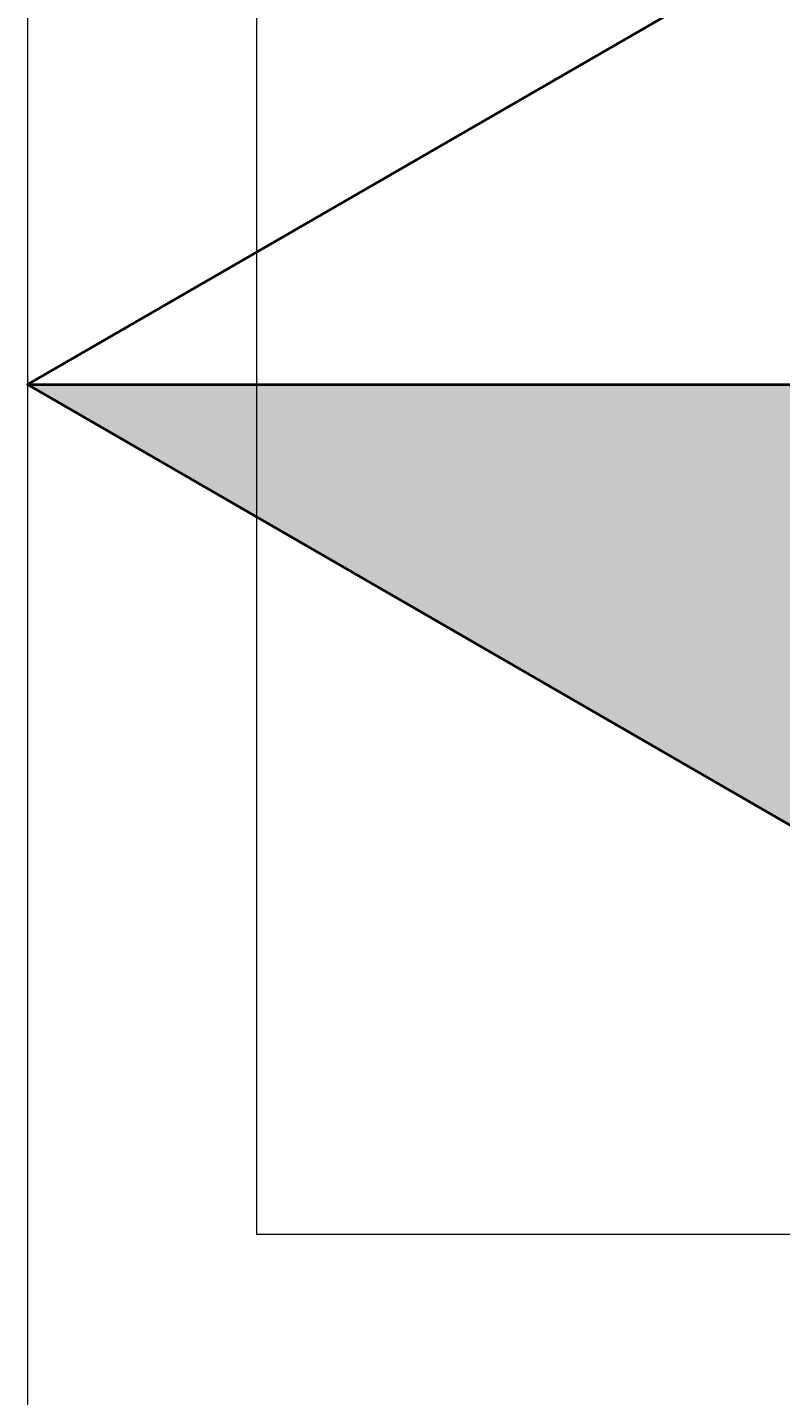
# Model space of a CAD drawing. Header units: inches. Extents: x -12418 to 57169, y -29325 to 19878.
# Drawn here: x 40997.1 to 41225.6, y -10290.7 to -9876 of the extents above; entities that cross this region are included whole.
import ezdxf

# ---------------------------------------------------------------- set-up
doc = ezdxf.new("R2010")
doc.units = ezdxf.units.IN
doc.header["$LTSCALE"] = 25
doc.header["$MEASUREMENT"] = 0
doc.linetypes.add('DASHDOT', pattern=[25.4, 12.7, -6.35, 0, -6.35])
doc.layers.get('0').update_dxf_attribs({"color": 8})
for name, color, linetype, lineweight in [('00-Ground Floor$0$LOADING', 253, 'Continuous', 5), ('00-Ground Floor$0$NEW Wall', 166, 'Continuous', 5), ('00-Ground Floor$0$Walls', 251, 'Continuous', 5), ('E-LITE-CLNG-CNDT', 6, 'DASHDOT', 35), ('T-DATA-DEVC-TYPE', 2, 'Continuous', 25), ('T-DATA-WALL @ 100', 33, 'Continuous', 35)]:
    doc.layers.add(name, color=color, linetype=linetype, lineweight=lineweight)
doc.styles.add('DC_Simplex', font='SIMPLEX.shx', dxfattribs={"width": 0.7})

# ---------------------------------------------------------------- blocks, each defined once
blk = doc.blocks.new('*X252')
at = {"color": 0}
for p, q in [((13, 1), (13, 1)), ((13, 1), (13, 1)), ((13, 1), (13, 1)), ((13, 1), (13, 1)), ((13, 1), (13, 1)), ((13, 1), (13, 1)), ((13, 1), (13, 1)), ((13, 1), (13, 1)), ((13, 1), (13, 1)), ((13, 1), (13, 1)), ((13, 1), (13, 1)), ((13, 1), (13, 1)), ((13, 1), (13, 1)), ((13, 1), (13, 1)), ((13, 1), (13, 1)), ((13, 1), (14, 1)), ((13, 1), (14, 1)), ((13, 1), (14, 1)), ((13, 1), (13, 1)), ((13, 1), (13, 1)), ((13, 1), (13, 1)), ((13, 1), (13, 1)), ((13, 1), (13, 1)), ((13, 1), (13, 1)), ((13, 1), (13, 1)), ((13, 1), (13, 1)), ((13, 1), (13, 1)), ((13, 1), (13, 1)), ((13, 1), (13, 1)), ((13, 1), (13, 1)), ((13, 1), (13, 1)), ((13, 1), (13, 1)), ((13, 1), (13, 1)), ((13, 1), (13, 1)), ((13, 1), (13, 1)), ((13, 1), (13, 1)), ((13, 1), (13, 1)), ((13, 1), (13, 1)), ((13, 1), (13, 1)), ((13, 1), (13, 1)), ((13, 1), (13, 1)), ((13, 1), (13, 1)), ((13, 1), (13, 1)), ((13, 1), (13, 1)), ((13, 1), (13, 1)), ((13, 1), (13, 1)), ((13, 1), (13, 1)), ((13, 1), (13, 1)), ((13, 1), (13, 1)), ((13, 1), (13, 1)), ((13, 1), (13, 1)), ((13, 1), (13, 1)), ((13, 1), (13, 1)), ((13, 1), (13, 1)), ((13, 1), (13, 1)), ((13, 1), (13, 1)), ((13, 1), (13, 1)), ((13, 1), (13, 1)), ((13, 1), (13, 1)), ((13, 1), (13, 1)), ((13, 1), (13, 1)), ((13, 1), (13, 1)), ((13, 1), (13, 1)), ((13, 1), (13, 1)), ((13, 1), (13, 1)), ((13, 1), (13, 1)), ((13, 1), (13, 1)), ((13, 1), (13, 1)), ((13, 1), (13, 1)), ((13, 1), (13, 1)), ((13, 1), (13, 1)), ((13, 1), (13, 1)), ((13, 1), (13, 1)), ((13, 1), (13, 1)), ((13, 1), (13, 1)), ((13, 1), (13, 1)), ((13, 1), (13, 1)), ((13, 1), (13, 1)), ((13, 1), (13, 1)), ((13, 1), (13, 1)), ((13, 1), (13, 1)), ((13, 1), (13, 1)), ((13, 1), (13, 1)), ((13, 1), (13, 1)), ((13, 1), (13, 1)), ((13, 1), (13, 1)), ((13, 1), (13, 1)), ((13, 1), (13, 1)), ((13, 1), (13, 1)), ((13, 1), (13, 1)), ((13, 1), (13, 1)), ((13, 1), (13, 1)), ((13, 1), (13, 1)), ((13, 1), (13, 1)), ((13, 1), (13, 1)), ((13, 1), (13, 1)), ((13, 1), (13, 1)), ((13, 1), (13, 1)), ((13, 1), (13, 1)), ((13, 1), (13, 1)), ((13, 1), (13, 1)), ((13, 1), (13, 1)), ((13, 1), (13, 1)), ((13, 1), (13, 1)), ((13, 1), (13, 1)), ((13, 1), (13, 1)), ((13, 1), (13, 1)), ((13, 1), (13, 1)), ((13, 1), (13, 1)), ((13, 1), (13, 1)), ((13, 1), (13, 1)), ((13, 1), (13, 1)), ((13, 1), (13, 1)), ((13, 1), (13, 1)), ((13, 1), (13, 1)), ((13, 1), (13, 1)), ((13, 1), (13, 1)), ((13, 1), (13, 1)), ((13, 1), (13, 1)), ((13, 1), (13, 1)), ((13, 1), (13, 1)), ((13, 1), (13, 1)), ((13, 1), (13, 1)), ((13, 1), (14, 1)), ((13, 0), (13, 0)), ((13, 0), (13, 0)), ((13, 0), (13, 0)), ((13, 0), (13, 0)), ((13, 0), (13, 0)), ((13, 0), (13, 0)), ((13, 0), (13, 0)), ((13, 0), (13, 0)), ((13, 0), (13, 0)), ((13, 0), (13, 0)), ((13, 0), (13, 0)), ((13, 0), (13, 0)), ((13, 0), (13, 0)), ((13, 0), (13, 0)), ((13, 0), (13, 0)), ((13, 0), (13, 0)), ((13, 0), (13, 0)), ((13, 0), (13, 0)), ((13, 0), (13, 0)), ((13, 0), (13, 0)), ((13, 0), (13, 0)), ((13, 0), (13, 0)), ((13, 0), (13, 0)), ((13, 0), (13, 0)), ((13, 0), (13, 0)), ((13, 0), (13, 0)), ((13, 0), (13, 0)), ((13, 0), (13, 0)), ((13, 0), (13, 0)), ((13, 0), (13, 0)), ((13, 0), (13, 0)), ((13, 0), (13, 0)), ((13, 0), (13, 0)), ((13, 0), (13, 0)), ((13, 0), (13, 0)), ((13, 0), (13, 0)), ((13, 0), (13, 0)), ((13, 0), (13, 0)), ((13, 0), (13, 0)), ((13, 0), (13, 0)), ((13, 0), (13, 0)), ((13, 0), (13, 0)), ((13, 0), (13, 0)), ((13, 0), (13, 0)), ((13, 0), (13, 0)), ((13, 0), (13, 0)), ((13, 0), (13, 0)), ((13, 0), (13, 0)), ((13, 0), (14, 0)), ((13, 0), (14, 0)), ((13, 0), (13, 0)), ((13, 0), (14, 0)), ((14, 1), (14, 1)), ((14, 1), (14, 1)), ((14, 1), (14, 1)), ((14, 1), (14, 1)), ((14, 1), (14, 1)), ((14, 1), (14, 1)), ((14, 1), (14, 1)), ((14, 1), (14, 1)), ((14, 1), (14, 1)), ((14, 1), (14, 1)), ((14, 1), (14, 1)), ((14, 1), (14, 1)), ((14, 1), (14, 1)), ((14, 1), (14, 1)), ((14, 1), (14, 1)), ((14, 1), (14, 1)), ((14, 1), (14, 1)), ((14, 1), (14, 1)), ((14, 1), (14, 1)), ((14, 1), (14, 1)), ((14, 1), (14, 1)), ((14, 1), (14, 1)), ((14, 1), (14, 1)), ((14, 1), (14, 1)), ((14, 1), (14, 1)), ((14, 1), (14, 1)), ((14, 1), (14, 1)), ((14, 1), (14, 1)), ((14, 1), (14, 1)), ((14, 1), (14, 1)), ((14, 1), (14, 1)), ((14, 1), (14, 1)), ((14, 1), (14, 1)), ((14, 1), (14, 1)), ((14, 1), (14, 1)), ((14, 1), (14, 1)), ((14, 1), (14, 1)), ((14, 1), (14, 1)), ((14, 1), (14, 1)), ((14, 1), (14, 1)), ((14, 1), (14, 1)), ((14, 1), (14, 1)), ((14, 1), (14, 1)), ((14, 1), (14, 1)), ((14, 1), (14, 1)), ((14, 1), (14, 1)), ((14, 1), (14, 1)), ((14, 1), (14, 1)), ((14, 1), (14, 1)), ((14, 1), (14, 1)), ((14, 1), (14, 1)), ((14, 1), (14, 1)), ((14, 1), (14, 1)), ((14, 1), (14, 1)), ((14, 1), (14, 1)), ((14, 1), (14, 1)), ((14, 1), (14, 1)), ((14, 1), (14, 1)), ((14, 1), (14, 1)), ((14, 1), (14, 1)), ((14, 1), (14, 1)), ((14, 1), (14, 1)), ((14, 1), (14, 1)), ((14, 1), (14, 1)), ((14, 1), (14, 1)), ((14, 1), (14, 1)), ((14, 1), (14, 1)), ((14, 1), (14, 1)), ((14, 1), (14, 1)), ((14, 1), (14, 1)), ((14, 1), (14, 1)), ((14, 1), (14, 1)), ((14, 1), (14, 1)), ((14, 1), (14, 1)), ((14, 1), (14, 1)), ((14, 1), (14, 1)), ((14, 1), (14, 1)), ((14, 1), (14, 1)), ((14, 1), (14, 1)), ((14, 1), (14, 1)), ((14, 1), (14, 1)), ((14, 1), (14, 1)), ((14, 1), (14, 1)), ((14, 1), (14, 1)), ((14, 1), (14, 1)), ((14, 1), (14, 1)), ((14, 1), (14, 1)), ((14, 1), (14, 1)), ((14, 1), (14, 1)), ((14, 1), (14, 1)), ((14, 1), (14, 1)), ((14, 1), (14, 1)), ((14, 1), (14, 1)), ((14, 1), (14, 1)), ((14, 0), (14, 0)), ((14, 0), (14, 0)), ((14, 0), (14, 0)), ((14, 0), (14, 0)), ((14, 0), (14, 0)), ((14, 0), (14, 0)), ((14, 0), (14, 0)), ((14, 0), (14, 0)), ((14, 0), (14, 0)), ((14, 0), (14, 0)), ((14, 0), (14, 0)), ((14, 0), (14, 0)), ((14, 0), (14, 0)), ((14, 0), (14, 0)), ((14, 0), (14, 0)), ((14, 0), (14, 0)), ((14, 0), (14, 0)), ((14, 0), (14, 0)), ((14, 0), (14, 0)), ((14, 0), (14, 0)), ((14, 0), (14, 0)), ((14, 0), (14, 0)), ((14, 0), (14, 0)), ((14, 0), (14, 0)), ((14, 0), (14, 0)), ((14, 0), (14, 0)), ((14, 0), (14, 0)), ((14, 0), (14, 0)), ((14, 0), (14, 0)), ((14, 0), (14, 0)), ((14, 0), (14, 0)), ((14, 0), (14, 0)), ((14, 0), (14, 0)), ((14, 0), (14, 0)), ((14, 0), (14, 0)), ((14, 0), (14, 0)), ((14, 0), (14, 0)), ((14, 0), (14, 0)), ((14, 0), (14, 0)), ((14, 0), (14, 0)), ((14, 0), (14, 0)), ((14, 0), (14, 0)), ((14, 0), (14, 0)), ((14, 0), (14, 0)), ((14, 0), (14, 0)), ((14, 0), (14, 0)), ((14, 0), (14, 0)), ((14, 0), (14, 0)), ((13, 0), (13, 0)), ((13, 0), (14, 0)), ((13, 0), (13, 0)), ((13, 0), (14, 0)), ((13, 0), (13, 0)), ((13, 0), (14, 0)), ((13, 0), (13, 0)), ((13, 0), (13, 0)), ((13, 0), (13, 0)), ((13, 0), (13, 0)), ((13, 0), (14, 0)), ((13, 0), (13, 0)), ((13, 0), (14, 0)), ((13, 0), (13, 0)), ((13, 0), (14, 0)), ((13, 0), (13, 0)), ((13, 0), (14, 0)), ((13, 0), (13, 0)), ((13, 0), (14, 0)), ((13, 0), (13, 0)), ((13, 0), (14, 0)), ((13, 0), (13, 0)), ((13, 0), (14, 0)), ((13, 0), (13, 0)), ((13, 0), (13, 0)), ((13, 0), (13, 0)), ((13, 0), (14, 0)), ((13, 0), (13, 0)), ((13, 0), (14, 0)), ((13, 0), (13, 0)), ((13, 0), (14, 0)), ((13, 0), (13, 0)), ((13, 0), (14, 0)), ((13, 0), (13, 0)), ((13, 0), (13, 0)), ((13, 0), (13, 0)), ((13, 0), (13, 0)), ((13, 0), (13, 0)), ((13, 0), (13, 0)), ((13, 0), (13, 0)), ((13, 0), (13, 0)), ((13, 0), (13, 0)), ((13, 0), (13, 0)), ((13, 0), (13, 0)), ((13, 0), (13, 0)), ((13, 0), (13, 0)), ((13, 0), (13, 0)), ((13, 0), (13, 0)), ((13, 0), (13, 0)), ((13, 0), (13, 0)), ((13, 0), (13, 0)), ((13, 0), (13, 0)), ((13, 0), (13, 0)), ((13, 0), (13, 0)), ((13, 0), (13, 0)), ((13, 0), (13, 0)), ((13, 0), (13, 0)), ((13, 0), (13, 0)), ((13, 0), (13, 0)), ((13, 0), (13, 0)), ((13, 0), (13, 0)), ((13, 0), (13, 0)), ((13, 0), (13, 0)), ((13, 0), (13, 0)), ((13, -1), (13, -1)), ((13, -1), (13, -1)), ((13, -1), (13, -1)), ((13, -1), (13, -1)), ((13, -1), (13, -1)), ((13, -1), (14, -1)), ((13, -1), (13, -1)), ((14, 0), (14, 0)), ((14, 0), (14, 0)), ((14, 0), (14, 0)), ((14, 0), (14, 0)), ((14, 0), (14, 0)), ((14, 0), (14, 0)), ((14, 0), (14, 0)), ((14, 0), (14, 0)), ((14, 0), (14, 0)), ((14, 0), (14, 0)), ((14, 0), (14, 0)), ((14, 0), (14, 0)), ((14, 0), (14, 0)), ((14, 0), (14, 0)), ((14, 0), (14, 0)), ((13, 0), (14, 0)), ((14, 0), (14, 0)), ((14, 0), (14, 0)), ((14, 0), (14, 0)), ((14, 0), (14, 0)), ((14, 0), (14, 0)), ((14, 0), (14, 0)), ((14, 0), (14, 0)), ((14, 0), (14, 0)), ((14, 0), (14, 0)), ((14, 0), (14, 0)), ((14, 0), (14, 0)), ((14, 0), (14, 0)), ((14, 0), (14, 0)), ((14, 0), (14, 0)), ((14, 0), (14, 0)), ((14, 0), (14, 0)), ((14, 0), (14, 0)), ((14, 0), (14, 0)), ((14, 0), (14, 0)), ((14, 0), (14, 0)), ((14, 0), (14, 0)), ((14, 0), (14, 0)), ((14, 0), (14, 0)), ((14, 0), (14, 0)), ((14, 0), (14, 0)), ((14, 0), (14, 0)), ((14, 0), (14, 0)), ((14, 0), (14, 0)), ((14, 0), (14, 0)), ((14, 0), (14, 0)), ((14, 0), (14, 0)), ((14, 0), (14, 0)), ((14, 0), (14, 0)), ((14, 0), (14, 0)), ((14, -1), (14, -1)), ((14, -1), (14, -1)), ((14, -1), (14, -1)), ((14, -1), (14, -1)), ((14, -1), (14, -1))]:
    blk.add_line(p, q, dxfattribs=at)
blk = doc.blocks.new('*X251')
at = {"color": 0}
for p, q in [((5, 3), (5, 3)), ((5, 3), (5, 3)), ((5, 3), (5, 3)), ((5, 3), (5, 3)), ((5, 3), (5, 3)), ((5, 3), (5, 3)), ((5, 3), (5, 3)), ((5, 3), (5, 3)), ((5, 3), (5, 3)), ((5, 3), (5, 3)), ((5, 3), (5, 3)), ((5, 3), (5, 3)), ((5, 3), (5, 3)), ((5, 3), (5, 3)), ((5, 3), (5, 3)), ((5, 3), (5, 3)), ((5, 3), (5, 3)), ((5, 3), (5, 3)), ((5, 3), (5, 3)), ((5, 3), (5, 3)), ((5, 3), (5, 3)), ((5, 3), (5, 3)), ((5, 3), (5, 3)), ((5, 3), (5, 3)), ((5, 3), (5, 3)), ((5, 3), (5, 3)), ((5, 3), (5, 3)), ((5, 3), (5, 3)), ((5, 3), (5, 3)), ((5, 3), (5, 3)), ((5, 3), (5, 3)), ((5, 3), (5, 3)), ((5, 3), (5, 3)), ((5, 3), (5, 3)), ((5, 3), (5, 3)), ((5, 3), (5, 3)), ((5, 3), (5, 3)), ((5, 3), (5, 3)), ((5, 3), (5, 3)), ((5, 3), (5, 3)), ((5, 3), (5, 3)), ((5, 3), (5, 3)), ((5, 3), (5, 3)), ((5, 3), (5, 3)), ((5, 3), (5, 3)), ((5, 3), (5, 3)), ((5, 3), (5, 3)), ((5, 3), (5, 3)), ((5, 3), (5, 3)), ((5, 3), (5, 3)), ((5, 3), (5, 3)), ((5, 3), (5, 3)), ((5, 3), (5, 3)), ((5, 3), (5, 3)), ((5, 3), (5, 3)), ((5, 3), (5, 3)), ((5, 3), (5, 3)), ((5, 3), (5, 3)), ((5, 3), (5, 3)), ((5, 3), (5, 3)), ((5, 3), (5, 3)), ((5, 3), (5, 3)), ((5, 3), (5, 3)), ((5, 3), (5, 3)), ((5, 3), (5, 3)), ((5, 3), (5, 3)), ((6, 3), (5, 3)), ((5, 3), (5, 3)), ((6, 3), (5, 3)), ((5, 3), (5, 3)), ((6, 3), (5, 3)), ((5, 3), (5, 3)), ((6, 3), (5, 3)), ((5, 3), (5, 3)), ((5, 3), (5, 3)), ((5, 3), (5, 3)), ((5, 3), (5, 3)), ((5, 3), (5, 3)), ((5, 3), (5, 3)), ((5, 3), (5, 3)), ((5, 3), (5, 3)), ((5, 3), (5, 3)), ((5, 3), (5, 3)), ((5, 3), (5, 3)), ((5, 3), (5, 3)), ((5, 3), (5, 3)), ((5, 3), (5, 3)), ((5, 3), (5, 3)), ((5, 3), (5, 3)), ((5, 3), (5, 3)), ((5, 3), (5, 3)), ((5, 3), (5, 3)), ((5, 3), (5, 3)), ((5, 3), (5, 3)), ((5, 3), (5, 3)), ((5, 3), (5, 3)), ((6, 3), (6, 3)), ((6, 3), (6, 3)), ((6, 3), (6, 3)), ((6, 3), (6, 3)), ((6, 3), (6, 3)), ((6, 3), (6, 3)), ((6, 3), (6, 3)), ((6, 3), (6, 3)), ((6, 3), (6, 3)), ((6, 3), (6, 3)), ((6, 3), (6, 3)), ((6, 3), (6, 3)), ((6, 3), (6, 3)), ((6, 3), (6, 3)), ((6, 3), (6, 3)), ((6, 3), (6, 3)), ((6, 3), (6, 3)), ((6, 3), (6, 3)), ((6, 3), (6, 3)), ((6, 3), (6, 3)), ((6, 3), (6, 3)), ((6, 3), (6, 3)), ((6, 3), (6, 3)), ((6, 3), (6, 3)), ((6, 3), (6, 3)), ((6, 3), (6, 3)), ((6, 3), (6, 3)), ((6, 3), (6, 3)), ((6, 3), (6, 3)), ((6, 3), (6, 3)), ((6, 3), (6, 3)), ((6, 3), (6, 3)), ((6, 3), (6, 3)), ((6, 3), (6, 3)), ((6, 3), (6, 3)), ((6, 3), (6, 3)), ((6, 3), (6, 3)), ((6, 3), (6, 3)), ((6, 3), (6, 3)), ((6, 3), (6, 3)), ((6, 3), (6, 3)), ((6, 3), (6, 3)), ((6, 3), (6, 3)), ((6, 3), (6, 3)), ((6, 3), (6, 3)), ((6, 3), (6, 3)), ((6, 3), (6, 3)), ((6, 3), (6, 3)), ((6, 3), (6, 3)), ((6, 3), (6, 3)), ((6, 3), (6, 3)), ((6, 3), (6, 3)), ((6, 3), (6, 3)), ((6, 3), (6, 3)), ((6, 3), (6, 3)), ((6, 3), (6, 3)), ((6, 3), (6, 3)), ((6, 3), (6, 3)), ((6, 3), (6, 3)), ((6, 3), (6, 3)), ((6, 3), (6, 3)), ((6, 3), (6, 3)), ((6, 3), (6, 3)), ((6, 3), (6, 3)), ((6, 3), (6, 3)), ((6, 3), (6, 3)), ((6, 3), (6, 3)), ((6, 3), (6, 3)), ((6, 3), (6, 3)), ((6, 3), (6, 3)), ((6, 3), (6, 3)), ((6, 3), (6, 3)), ((6, 3), (6, 3)), ((6, 3), (6, 3)), ((6, 3), (6, 3)), ((6, 3), (6, 3)), ((6, 3), (6, 3)), ((6, 3), (6, 3)), ((6, 3), (6, 3)), ((6, 3), (6, 3)), ((6, 3), (6, 3)), ((6, 3), (6, 3)), ((6, 3), (6, 3)), ((6, 3), (6, 3)), ((6, 3), (6, 3)), ((6, 3), (6, 3)), ((6, 3), (6, 3)), ((6, 3), (6, 3)), ((6, 3), (6, 3)), ((6, 3), (6, 3)), ((6, 3), (6, 3)), ((6, 3), (6, 3)), ((6, 3), (6, 3)), ((6, 3), (6, 3)), ((6, 3), (6, 3)), ((6, 3), (6, 3)), ((6, 3), (6, 3)), ((6, 3), (6, 3)), ((6, 3), (6, 3)), ((6, 3), (6, 3)), ((6, 3), (6, 3)), ((6, 3), (6, 3)), ((6, 3), (6, 3)), ((6, 3), (6, 3)), ((6, 3), (6, 3)), ((6, 3), (6, 3)), ((6, 3), (6, 3)), ((6, 3), (6, 3)), ((6, 3), (6, 3)), ((6, 3), (6, 3)), ((6, 3), (6, 3)), ((6, 3), (6, 3)), ((6, 3), (6, 3)), ((6, 3), (6, 3)), ((6, 3), (6, 3)), ((6, 3), (6, 3)), ((6, 3), (6, 3)), ((6, 3), (6, 3)), ((6, 3), (6, 3)), ((6, 3), (6, 3)), ((6, 3), (6, 3)), ((6, 3), (6, 3)), ((6, 3), (6, 3)), ((6, 3), (6, 3)), ((6, 3), (6, 3)), ((6, 3), (6, 3)), ((6, 3), (6, 3)), ((6, 3), (6, 3)), ((6, 3), (6, 3)), ((6, 3), (6, 3)), ((6, 3), (6, 3)), ((6, 3), (6, 3)), ((6, 3), (6, 3)), ((6, 3), (6, 3)), ((6, 3), (6, 3)), ((6, 3), (6, 3)), ((6, 3), (6, 3)), ((6, 3), (6, 3)), ((6, 3), (6, 3)), ((6, 3), (6, 3)), ((6, 3), (6, 3)), ((6, 3), (6, 3)), ((6, 3), (6, 3)), ((6, 3), (6, 3)), ((6, 3), (6, 3)), ((6, 3), (6, 3)), ((6, 3), (6, 3)), ((6, 3), (6, 3)), ((6, 3), (6, 3)), ((6, 3), (6, 3)), ((6, 3), (6, 3)), ((6, 3), (6, 3)), ((6, 3), (6, 3)), ((6, 3), (6, 3)), ((6, 3), (6, 3)), ((6, 3), (6, 3)), ((6, 3), (6, 3)), ((6, 3), (6, 3)), ((6, 3), (6, 3)), ((6, 3), (6, 3)), ((6, 3), (6, 3)), ((6, 3), (6, 3)), ((6, 3), (6, 3)), ((6, 3), (6, 3)), ((6, 3), (6, 3)), ((6, 3), (6, 3)), ((6, 3), (6, 3)), ((6, 3), (6, 3)), ((6, 3), (6, 3)), ((6, 3), (6, 3)), ((6, 3), (6, 3)), ((6, 3), (6, 3)), ((6, 3), (6, 3)), ((6, 3), (6, 3)), ((6, 3), (6, 3)), ((6, 3), (6, 3)), ((6, 3), (6, 3)), ((6, 3), (6, 3)), ((6, 3), (6, 3)), ((6, 3), (6, 3)), ((6, 3), (6, 3)), ((6, 3), (6, 3)), ((6, 3), (6, 3)), ((6, 3), (6, 3)), ((6, 3), (6, 3)), ((6, 3), (6, 3)), ((6, 3), (6, 3)), ((6, 3), (6, 3)), ((6, 3), (6, 3)), ((6, 3), (6, 3)), ((6, 3), (6, 3)), ((6, 3), (6, 3)), ((6, 3), (6, 3)), ((6, 3), (6, 3)), ((6, 3), (6, 3)), ((6, 3), (6, 3)), ((6, 3), (6, 3)), ((6, 3), (6, 3)), ((6, 3), (6, 3)), ((6, 3), (6, 3)), ((6, 3), (6, 3)), ((6, 3), (6, 3)), ((6, 3), (6, 3)), ((6, 3), (6, 3)), ((6, 3), (5, 3)), ((6, 3), (5, 3)), ((6, 3), (5, 3)), ((6, 3), (5, 3)), ((6, 3), (5, 3)), ((6, 3), (6, 3)), ((6, 3), (6, 3)), ((6, 3), (6, 3)), ((6, 3), (6, 3)), ((6, 3), (6, 3)), ((6, 3), (6, 3)), ((6, 3), (6, 3)), ((6, 3), (6, 3)), ((6, 3), (6, 3)), ((6, 3), (6, 3)), ((6, 3), (6, 3)), ((6, 3), (6, 3)), ((6, 3), (6, 3)), ((6, 3), (6, 3)), ((6, 3), (6, 3)), ((6, 3), (6, 3)), ((6, 3), (6, 3)), ((6, 3), (6, 3)), ((6, 3), (6, 3)), ((6, 3), (6, 3)), ((6, 3), (6, 3)), ((6, 3), (6, 3)), ((6, 3), (6, 3)), ((6, 3), (6, 3)), ((6, 3), (6, 3)), ((6, 3), (6, 3)), ((6, 3), (6, 3)), ((6, 3), (6, 3)), ((6, 3), (6, 3)), ((6, 3), (6, 3)), ((6, 3), (6, 3)), ((6, 3), (6, 3)), ((6, 3), (6, 3)), ((6, 3), (6, 3)), ((6, 3), (6, 3)), ((6, 3), (6, 3)), ((6, 3), (6, 3)), ((6, 3), (6, 3)), ((6, 3), (6, 3)), ((6, 3), (6, 3)), ((6, 3), (6, 3)), ((6, 3), (6, 3)), ((6, 3), (6, 3)), ((6, 3), (6, 3)), ((6, 3), (6, 3)), ((6, 3), (6, 3)), ((6, 3), (6, 3)), ((6, 3), (6, 3)), ((6, 3), (6, 3)), ((6, 3), (6, 3)), ((6, 3), (6, 3)), ((6, 3), (6, 3)), ((6, 3), (6, 3)), ((6, 3), (6, 3)), ((6, 3), (6, 3)), ((6, 3), (6, 3)), ((6, 3), (6, 3)), ((6, 3), (6, 3)), ((6, 3), (6, 3)), ((6, 3), (6, 3)), ((6, 3), (6, 3)), ((6, 3), (6, 3)), ((6, 3), (6, 3)), ((6, 3), (6, 3)), ((6, 3), (6, 3)), ((6, 3), (6, 3)), ((6, 3), (6, 3)), ((6, 3), (6, 3)), ((6, 3), (6, 3)), ((6, 3), (6, 3)), ((6, 3), (6, 3)), ((6, 3), (6, 3)), ((6, 3), (6, 3)), ((6, 3), (6, 3)), ((6, 3), (6, 3)), ((6, 3), (6, 3)), ((6, 3), (6, 3)), ((6, 3), (6, 3)), ((6, 3), (6, 3)), ((6, 3), (6, 3)), ((6, 3), (6, 3)), ((6, 3), (6, 3)), ((6, 3), (6, 3)), ((6, 3), (6, 3)), ((6, 3), (6, 3)), ((6, 3), (6, 3)), ((6, 3), (6, 3)), ((6, 3), (6, 3)), ((6, 3), (6, 3)), ((6, 3), (6, 3)), ((6, 3), (6, 3)), ((6, 3), (6, 3)), ((6, 3), (6, 3)), ((6, 3), (6, 3)), ((6, 3), (6, 3)), ((6, 3), (6, 3)), ((6, 3), (6, 3)), ((6, 3), (6, 3)), ((6, 3), (6, 3)), ((6, 3), (6, 3)), ((6, 3), (6, 3)), ((6, 3), (6, 3)), ((6, 3), (6, 3)), ((6, 3), (6, 3)), ((6, 3), (6, 3)), ((6, 3), (6, 3)), ((6, 3), (6, 3)), ((6, 3), (6, 3)), ((6, 3), (6, 3)), ((6, 3), (6, 3)), ((6, 3), (6, 3)), ((6, 3), (6, 3)), ((6, 3), (6, 3)), ((6, 3), (6, 3)), ((6, 3), (6, 3)), ((6, 3), (6, 3)), ((6, 3), (6, 3)), ((6, 3), (6, 3)), ((6, 3), (6, 3)), ((6, 3), (6, 3)), ((6, 3), (6, 3)), ((6, 3), (6, 3)), ((6, 3), (6, 3)), ((6, 3), (6, 3)), ((6, 3), (6, 3)), ((6, 3), (6, 3)), ((6, 3), (6, 3)), ((6, 3), (6, 3)), ((6, 3), (6, 3)), ((6, 3), (6, 3)), ((6, 3), (6, 3)), ((6, 3), (6, 3)), ((6, 3), (6, 3)), ((6, 3), (6, 3)), ((6, 3), (6, 3)), ((6, 3), (6, 3)), ((6, 3), (6, 3)), ((6, 3), (6, 3)), ((6, 3), (6, 3)), ((6, 3), (6, 3)), ((6, 3), (6, 3)), ((6, 3), (6, 3)), ((6, 3), (6, 3)), ((6, 3), (6, 3)), ((6, 3), (6, 3)), ((6, 3), (6, 3)), ((6, 3), (6, 3)), ((6, 3), (6, 3)), ((6, 3), (6, 3)), ((6, 3), (6, 3)), ((6, 3), (6, 3)), ((6, 3), (6, 3)), ((6, 3), (6, 3)), ((6, 3), (6, 3)), ((6, 3), (6, 3)), ((6, 3), (6, 3)), ((6, 3), (6, 3)), ((6, 3), (6, 3)), ((6, 3), (6, 3)), ((6, 3), (6, 3)), ((6, 3), (6, 3)), ((6, 3), (6, 3)), ((6, 3), (6, 3)), ((6, 3), (6, 3)), ((6, 3), (6, 3)), ((6, 3), (6, 3)), ((6, 3), (6, 3)), ((6, 3), (6, 3)), ((6, 3), (6, 3)), ((6, 3), (6, 3)), ((6, 3), (6, 3)), ((6, 3), (6, 3)), ((6, 3), (6, 3)), ((6, 3), (6, 3)), ((6, 3), (6, 3)), ((6, 3), (6, 3)), ((6, 3), (6, 3)), ((6, 3), (6, 3)), ((6, 3), (6, 3)), ((6, 3), (6, 3)), ((6, 3), (6, 3)), ((6, 3), (6, 3)), ((6, 3), (6, 3)), ((6, 3), (6, 3)), ((6, 3), (6, 3)), ((6, 3), (6, 3)), ((6, 3), (6, 3)), ((6, 3), (6, 3)), ((6, 3), (6, 3)), ((6, 3), (6, 3)), ((6, 3), (6, 3)), ((6, 3), (6, 3)), ((6, 3), (6, 3)), ((6, 3), (6, 3)), ((6, 3), (6, 3)), ((6, 3), (6, 3)), ((6, 3), (6, 3)), ((6, 3), (6, 3)), ((6, 3), (6, 3)), ((6, 3), (6, 3)), ((6, 3), (6, 3)), ((6, 3), (6, 3)), ((6, 3), (6, 3)), ((6, 3), (6, 3)), ((6, 3), (6, 3)), ((6, 3), (6, 3)), ((6, 3), (6, 3)), ((6, 3), (6, 3)), ((6, 3), (6, 3)), ((6, 3), (6, 3)), ((6, 3), (6, 3)), ((6, 3), (6, 3)), ((6, 3), (6, 3)), ((6, 3), (6, 3)), ((6, 3), (6, 3)), ((6, 3), (6, 3)), ((6, 3), (6, 3)), ((6, 3), (6, 3)), ((6, 3), (6, 3)), ((6, 3), (6, 3)), ((6, 3), (6, 3)), ((6, 3), (6, 3)), ((6, 3), (6, 3)), ((6, 3), (6, 3)), ((6, 3), (6, 3)), ((6, 3), (6, 3)), ((6, 3), (6, 3)), ((6, 3), (6, 3)), ((6, 3), (6, 3)), ((6, 3), (6, 3)), ((6, 3), (6, 3)), ((6, 3), (6, 3)), ((6, 3), (6, 3)), ((6, 3), (6, 3)), ((6, 3), (6, 3)), ((6, 3), (6, 3)), ((6, 3), (6, 3)), ((6, 3), (6, 3)), ((6, 3), (6, 3)), ((6, 3), (6, 3)), ((6, 3), (6, 3)), ((6, 3), (6, 3)), ((6, 3), (6, 3)), ((6, 3), (6, 3)), ((6, 3), (6, 3)), ((6, 3), (6, 3)), ((6, 3), (6, 3)), ((6, 3), (6, 3)), ((6, 3), (6, 3)), ((6, 3), (6, 3)), ((6, 3), (6, 3)), ((6, 3), (6, 3)), ((6, 3), (6, 3)), ((6, 3), (6, 3)), ((6, 3), (6, 3)), ((6, 3), (6, 3)), ((6, 3), (6, 3)), ((6, 3), (6, 3)), ((6, 3), (6, 3)), ((6, 3), (6, 3)), ((6, 3), (6, 3)), ((6, 3), (6, 3)), ((6, 3), (6, 3)), ((6, 3), (6, 3)), ((6, 3), (6, 3)), ((6, 3), (6, 3)), ((6, 3), (6, 3)), ((6, 3), (6, 3)), ((6, 3), (6, 3)), ((6, 3), (6, 3)), ((6, 3), (6, 3)), ((6, 3), (6, 3)), ((6, 3), (6, 3)), ((6, 3), (6, 3)), ((6, 3), (6, 3)), ((6, 3), (6, 3)), ((6, 3), (6, 3)), ((6, 3), (6, 3)), ((6, 3), (6, 3)), ((6, 3), (6, 3)), ((6, 3), (6, 3)), ((6, 3), (6, 3)), ((6, 3), (6, 3)), ((6, 3), (6, 3)), ((6, 3), (6, 3)), ((6, 3), (6, 3)), ((6, 3), (6, 3)), ((6, 3), (6, 3)), ((6, 3), (6, 3)), ((6, 3), (6, 3)), ((6, 3), (6, 3)), ((6, 3), (6, 3)), ((6, 3), (6, 3)), ((6, 3), (6, 3)), ((6, 3), (6, 3)), ((6, 3), (6, 3)), ((6, 3), (6, 3)), ((6, 3), (6, 3)), ((6, 3), (6, 3)), ((6, 3), (6, 3)), ((6, 3), (6, 3)), ((6, 3), (6, 3)), ((6, 3), (6, 3)), ((6, 3), (6, 3)), ((6, 3), (6, 3)), ((6, 3), (6, 3)), ((6, 3), (6, 3)), ((6, 3), (6, 3)), ((6, 3), (6, 3)), ((6, 3), (6, 3)), ((6, 3), (6, 3)), ((6, 3), (6, 3)), ((6, 3), (6, 3)), ((6, 3), (6, 3)), ((6, 3), (6, 3)), ((6, 3), (6, 3)), ((6, 3), (6, 3))]:
    blk.add_line(p, q, dxfattribs=at)
blk = doc.blocks.new('00-Ground Floor$0$GF21043-P')
at = {"color": 0}
for p, q in [((0.8, 0.75), (-0.8, 0.75)), ((0.8, 0), (0.8, 0.75))]:
    blk.add_line(p, q, dxfattribs=at)
for points in [[(0.8, 0.75), (0.8, 0.75), (0.8, 0.75), (0.8, 0.75), (0.8, 0.75), (0.8, 0.75), (0.8, 0.75), (0.8, 0.75), (0.8, 0.75), (0.8, 0.75), (0.8, 0.75), (0.8, 0.75), (0.8, 0.75), (0.8, 0.75), (0.8, 0.75), (0.8, 0.75), (0.8, 0.75), (0.8, 0.75), (0.8, 0.75), (0.8, 0.75), (0.8, 0.75), (0.8, 0.75), (0.8, 0.75), (0.8, 0.75), (0.8, 0.75), (0.8, 0.75), (0.8, 0.75), (0.8, 0.75), (0.8, 0.75), (0.8, 0.75), (0.8, 0.75), (0.8, 0.75), (0.8, 0.75), (0.8, 0.75), (0.8, 0.75), (0.8, 0.75), (0.8, 0.75), (0.8, 0.75), (0.8, 0.75), (0.8, 0.75), (0.8, 0.75), (0.8, 0.75), (0.8, 0.75), (0.8, 0.75), (0.8, 0.75), (0.8, 0.75), (0.8, 0.75), (0.8, 0.75), (0.8, 0.75), (0.8, 0.75), (0.8, 0.75), (0.8, 0.75), (0.8, 0.75), (0.8, 0.75), (0.8, 0.75), (0.8, 0.75), (0.8, 0.75), (0.8, 0.75), (0.8, 0.75), (0.8, 0.75), (0.8, 0.75), (0.8, 0.75), (0.8, 0.75), (0.8, 0.75), (0.8, 0.75), (0.8, 0.75), (0.8, 0.75), (0.8, 0.75), (0.8, 0.75), (0.8, 0.75), (0.8, 0.75), (0.8, 0.75), (0.8, 0.75), (0.8, 0.75), (0.8, 0.75), (0.8, 0.75), (0.8, 0.75), (0.8, 0.75), (0.8, 0.75), (0.8, 0.75), (0.8, 0.75), (0.8, 0.75), (0.8, 0.75), (0.8, 0.75), (0.8, 0.75), (0.8, 0.75), (0.8, 0.75), (0.8, 0.75), (0.8, 0.75), (0.8, 0.75), (0.8, 0.75), (0.8, 0.75), (0.8, 0.75), (0.8, 0.75), (0.8, 0.75), (0.8, 0.75), (0.8, 0.75), (0.8, 0.75), (0.8, 0.75), (0.8, 0.75), (0.8, 0.75), (0.8, 0.75), (0.8, 0.75), (0.8, 0.75), (0.8, 0.75), (0.8, 0.75), (0.8, 0.75), (0.8, 0.75), (0.8, 0.75), (0.8, 0.75), (0.8, 0.75), (0.8, 0.75), (0.8, 0.75), (0.8, 0.75), (0.8, 0.75), (0.8, 0.75), (0.8, 0.75), (0.8, 0.75), (0.8, 0.75), (0.8, 0.75), (0.8, 0.75), (0.8, 0.75), (0.8, 0.75), (0.8, 0.75), (0.8, 0.75), (0.8, 0.75), (0.8, 0.75), (0.8, 0.75), (0.8, 0.75), (0.8, 0.75), (0.8, 0.75), (0.8, 0.75), (0.8, 0.75), (0.8, 0.75), (0.8, 0.75), (0.8, 0.75), (0.8, 0.75), (0.8, 0.75), (0.8, 0.75), (0.8, 0.75), (0.8, 0.75), (0.8, 0.75), (0.8, 0.75), (0.8, 0.75), (0.8, 0.75), (0.8, 0.75), (0.8, 0.75), (0.8, 0.75), (0.8, 0.75), (0.8, 0.75), (0.8, 0.75), (0.8, 0.75), (0.8, 0.75), (0.8, 0.75), (0.8, 0.75), (0.8, 0.75), (0.8, 0.75), (0.8, 0.75), (0.8, 0.75), (0.8, 0.75), (0.8, 0.75), (0.8, 0.75), (0.8, 0.75), (0.8, 0.75), (0.8, 0.75), (0.8, 0.75), (0.8, 0.75), (0.8, 0.75), (0.8, 0.75), (0.8, 0.75), (0.8, 0.75), (0.8, 0.75), (0.8, 0.75), (0.8, 0.75), (0.8, 0.75), (0.8, 0.75), (0.8, 0.75), (0.8, 0.75), (0.8, 0.75), (0.8, 0.75), (0.8, 0.75), (0.8, 0.75), (0.8, 0.75), (0.8, 0.75), (0.8, 0.75), (0.8, 0.75), (0.8, 0.75), (0.8, 0.75), (0.8, 0.75), (0.8, 0.75), (0.8, 0.75), (0.8, 0.75), (0.8, 0.75), (0.8, 0.75), (0.8, 0.75), (0.8, 0.75), (0.8, 0.75), (0.8, 0.75), (0.8, 0.75), (0.8, 0.75), (0.8, 0.75), (0.8, 0.75), (0.8, 0.75), (0.8, 0.75), (0.8, 0.75), (0.8, 0.75), (0.8, 0.75), (0.8, 0.75), (0.8, 0.75), (0.8, 0.75), (0.8, 0.75), (0.8, 0.75), (0.8, 0.75), (0.8, 0.75), (0.8, 0.75), (0.8, 0.75), (0.8, 0.75), (0.8, 0.75), (0.8, 0.75), (0.8, 0.75), (0.8, 0.75), (0.8, 0.75), (0.8, 0.75), (0.8, 0.75), (0.8, 0.75), (0.8, 0.75), (0.8, 0.75), (0.8, 0.75), (0.8, 0.75), (0.8, 0.75), (0.8, 0.75), (0.8, 0.75), (0.8, 0.75), (0.8, 0.75), (0.8, 0.75), (0.8, 0.75), (0.8, 0.75), (0.8, 0.75), (0.8, 0.75), (0.8, 0.75), (0.8, 0.75), (0.8, 0.75), (0.8, 0.75), (0.8, 0.75), (0.8, 0.75), (0.8, 0.75), (0.8, 0.75), (0.8, 0.75), (0.8, 0.75), (0.8, 0.75), (0.8, 0.75), (0.8, 0.75), (0.8, 0.75), (0.8, 0.75), (0.8, 0.75), (0.8, 0.75), (0.8, 0.75), (0.8, 0.75), (0.8, 0.75), (0.8, 0.75), (0.8, 0.75), (0.8, 0.75), (0.8, 0.75), (0.8, 0.75), (0.8, 0.75), (0.8, 0.75), (0.8, 0.75), (0.8, 0.75), (0.8, 0.75), (0.8, 0.75), (0.8, 0.75), (0.8, 0.75), (0.8, 0.75), (0.8, 0.75), (0.8, 0.75), (0.8, 0.75), (0.8, 0.75)], [(0.8, 0.75), (0.8, 0.75), (0.8, 0.75), (0.8, 0.75), (0.8, 0.75), (0.8, 0.75), (0.8, 0.75), (0.8, 0.75), (0.8, 0.75), (0.8, 0.75), (0.8, 0.75), (0.8, 0.75), (0.8, 0.75), (0.8, 0.75), (0.8, 0.75), (0.8, 0.75), (0.8, 0.75), (0.8, 0.75), (0.8, 0.75), (0.8, 0.75), (0.8, 0.75), (0.8, 0.75), (0.8, 0.75), (0.8, 0.75), (0.8, 0.75), (0.8, 0.75), (0.8, 0.75), (0.8, 0.75), (0.8, 0.75), (0.8, 0.75), (0.8, 0.75), (0.8, 0.75), (0.8, 0.75), (0.8, 0.75), (0.8, 0.75), (0.8, 0.75), (0.8, 0.75), (0.8, 0.75), (0.8, 0.75), (0.8, 0.75), (0.8, 0.75), (0.8, 0.75), (0.8, 0.75), (0.8, 0.75), (0.8, 0.75), (0.8, 0.75), (0.8, 0.75), (0.8, 0.75), (0.8, 0.75), (0.8, 0.75), (0.8, 0.75), (0.8, 0.75), (0.8, 0.75), (0.8, 0.75), (0.8, 0.75), (0.8, 0.75), (0.8, 0.75), (0.8, 0.75), (0.8, 0.75), (0.8, 0.75), (0.8, 0.75), (0.8, 0.75), (0.8, 0.75), (0.8, 0.75), (0.8, 0.75), (0.8, 0.75), (0.8, 0.75), (0.8, 0.75), (0.8, 0.75), (0.8, 0.75), (0.8, 0.75), (0.8, 0.75), (0.8, 0.75), (0.8, 0.75), (0.8, 0.75), (0.8, 0.75), (0.8, 0.75), (0.8, 0.75), (0.8, 0.75), (0.8, 0.75), (0.8, 0.75), (0.8, 0.75), (0.8, 0.75), (0.8, 0.75), (0.8, 0.75), (0.8, 0.75), (0.8, 0.75), (0.8, 0.75), (0.8, 0.75), (0.8, 0.75), (0.8, 0.75), (0.8, 0.75), (0.8, 0.75), (0.8, 0.75), (0.8, 0.75), (0.8, 0.75), (0.8, 0.75), (0.8, 0.75), (0.8, 0.75), (0.8, 0.75), (0.8, 0.75), (0.8, 0.75), (0.8, 0.75), (0.8, 0.75), (0.8, 0.75), (0.8, 0.75), (0.8, 0.75), (0.8, 0.75), (0.8, 0.75), (0.8, 0.75), (0.8, 0.75), (0.8, 0.75), (0.8, 0.75), (0.8, 0.75), (0.8, 0.75), (0.8, 0.75), (0.8, 0.75), (0.8, 0.75), (0.8, 0.75), (0.8, 0.75), (0.8, 0.75), (0.8, 0.75), (0.8, 0.75), (0.8, 0.75), (0.8, 0.75), (0.8, 0.75), (0.8, 0.75), (0.8, 0.75), (0.8, 0.75), (0.8, 0.75), (0.8, 0.75), (0.8, 0.75), (0.8, 0.75), (0.8, 0.75), (0.8, 0.75), (0.8, 0.75), (0.8, 0.75), (0.8, 0.75), (0.8, 0.75), (0.8, 0.75), (0.8, 0.75), (0.8, 0.75), (0.8, 0.75), (0.8, 0.75), (0.8, 0.75), (0.8, 0.75), (0.8, 0.75), (0.8, 0.75), (0.8, 0.75), (0.8, 0.75), (0.8, 0.75), (0.8, 0.75), (0.8, 0.75), (0.8, 0.75), (0.8, 0.75), (0.8, 0.75), (0.8, 0.75), (0.8, 0.75), (0.8, 0.75), (0.8, 0.75), (0.8, 0.75), (0.8, 0.75), (0.8, 0.75), (0.8, 0.75), (0.8, 0.75), (0.8, 0.75), (0.8, 0.75), (0.8, 0.75), (0.8, 0.75), (0.8, 0.75), (0.8, 0.75), (0.8, 0.75), (0.8, 0.75), (0.8, 0.75), (0.8, 0.75), (0.8, 0.75), (0.8, 0.75), (0.8, 0.75), (0.8, 0.75), (0.8, 0.75), (0.8, 0.75), (0.8, 0.75), (0.8, 0.75), (0.8, 0.75), (0.8, 0.75), (0.8, 0.75), (0.8, 0.75), (0.8, 0.75), (0.8, 0.75), (0.8, 0.75), (0.8, 0.75), (0.8, 0.75), (0.8, 0.75), (0.8, 0.75), (0.8, 0.75), (0.8, 0.75), (0.8, 0.75), (0.8, 0.75), (0.8, 0.75), (0.8, 0.75), (0.8, 0.75), (0.8, 0.75), (0.8, 0.75), (0.8, 0.75), (0.8, 0.75), (0.8, 0.75), (0.8, 0.75), (0.8, 0.75), (0.8, 0.75), (0.8, 0.75), (0.8, 0.75), (0.8, 0.75), (0.8, 0.75), (0.8, 0.75), (0.8, 0.75), (0.8, 0.75), (0.8, 0.75), (0.8, 0.75), (0.8, 0.75)], [(0.8, 0.75), (0.8, 0.75), (0.8, 0.75), (0.8, 0.75), (0.8, 0.75), (0.8, 0.75), (0.8, 0.75), (0.8, 0.75), (0.8, 0.75), (0.8, 0.75), (0.8, 0.75), (0.8, 0.75), (0.8, 0.75), (0.8, 0.75), (0.8, 0.75), (0.8, 0.75), (0.8, 0.75), (0.8, 0.75), (0.8, 0.75), (0.8, 0.75), (0.8, 0.75), (0.8, 0.75), (0.8, 0.75), (0.8, 0.75), (0.8, 0.75), (0.8, 0.75), (0.8, 0.75), (0.8, 0.75), (0.8, 0.75), (0.8, 0.75), (0.8, 0.75), (0.8, 0.75), (0.8, 0.75), (0.8, 0.75), (0.8, 0.75), (0.8, 0.75), (0.8, 0.75), (0.8, 0.75), (0.8, 0.75), (0.8, 0.75), (0.8, 0.75), (0.8, 0.75), (0.8, 0.75), (0.8, 0.75), (0.8, 0.75), (0.8, 0.75), (0.8, 0.75), (0.8, 0.75), (0.8, 0.75), (0.8, 0.75), (0.8, 0.75), (0.8, 0.75), (0.8, 0.75), (0.8, 0.75), (0.8, 0.75), (0.8, 0.75), (0.8, 0.75), (0.8, 0.75), (0.8, 0.75), (0.8, 0.75), (0.8, 0.75), (0.8, 0.75), (0.8, 0.75), (0.8, 0.75), (0.8, 0.75), (0.8, 0.75), (0.8, 0.75), (0.8, 0.75), (0.8, 0.75), (0.8, 0.75), (0.8, 0.75), (0.8, 0.75), (0.8, 0.75), (0.8, 0.75), (0.8, 0.75), (0.8, 0.75), (0.8, 0.75), (0.8, 0.75), (0.8, 0.75), (0.8, 0.75), (0.8, 0.75), (0.8, 0.75), (0.8, 0.75), (0.8, 0.75), (0.8, 0.75), (0.8, 0.75), (0.8, 0.75), (0.8, 0.75), (0.8, 0.75), (0.8, 0.75), (0.8, 0.75), (0.8, 0.75), (0.8, 0.75), (0.8, 0.75), (0.8, 0.75), (0.8, 0.75), (0.8, 0.75), (0.8, 0.75), (0.8, 0.75), (0.8, 0.75), (0.8, 0.75), (0.8, 0.75), (0.8, 0.75), (0.8, 0.75), (0.8, 0.75), (0.8, 0.75), (0.8, 0.75), (0.8, 0.75), (0.8, 0.75), (0.8, 0.75), (0.8, 0.75), (0.8, 0.75), (0.8, 0.75), (0.8, 0.75), (0.8, 0.75), (0.8, 0.75), (0.8, 0.75), (0.8, 0.75), (0.8, 0.75), (0.8, 0.75), (0.8, 0.75), (0.8, 0.75), (0.8, 0.75), (0.8, 0.75), (0.8, 0.75), (0.8, 0.75), (0.8, 0.75), (0.8, 0.75), (0.8, 0.75), (0.8, 0.75), (0.8, 0.75), (0.8, 0.75), (0.8, 0.75), (0.8, 0.75), (0.8, 0.75), (0.8, 0.75), (0.8, 0.75), (0.8, 0.75), (0.8, 0.75), (0.8, 0.75), (0.8, 0.75), (0.8, 0.75), (0.8, 0.75), (0.8, 0.75), (0.8, 0.75), (0.8, 0.75), (0.8, 0.75), (0.8, 0.75), (0.8, 0.75), (0.8, 0.75), (0.8, 0.75), (0.8, 0.75), (0.8, 0.75), (0.8, 0.75), (0.8, 0.75), (0.8, 0.75), (0.8, 0.75), (0.8, 0.75), (0.8, 0.75), (0.8, 0.75), (0.8, 0.75), (0.8, 0.75), (0.8, 0.75), (0.8, 0.75), (0.8, 0.75), (0.8, 0.75), (0.8, 0.75), (0.8, 0.75), (0.8, 0.75), (0.8, 0.75), (0.8, 0.75), (0.8, 0.75), (0.8, 0.75), (0.8, 0.75), (0.8, 0.75), (0.8, 0.75), (0.8, 0.75), (0.8, 0.75), (0.8, 0.75), (0.8, 0.75), (0.8, 0.75), (0.8, 0.75), (0.8, 0.75), (0.8, 0.75), (0.8, 0.75), (0.8, 0.75), (0.8, 0.75), (0.8, 0.75), (0.8, 0.75), (0.8, 0.75), (0.8, 0.75), (0.8, 0.75), (0.8, 0.75), (0.8, 0.75), (0.8, 0.75), (0.8, 0.75), (0.8, 0.75), (0.8, 0.75), (0.8, 0.75), (0.8, 0.75), (0.8, 0.75), (0.8, 0.75), (0.8, 0.75), (0.8, 0.75), (0.8, 0.75), (0.8, 0.75), (0.8, 0.75), (0.8, 0.75), (0.8, 0.75), (0.8, 0.75), (0.8, 0.75), (0.8, 0.75), (0.8, 0.75), (0.8, 0.75)]]:
    blk.add_lwpolyline(points, close=True, dxfattribs=at)
at = {"layer": '00-Ground Floor$0$NEW Wall', "color": 0, "linetype": 'Continuous'}
for points in [[(0.8, 0.75), (0.8, 0.75), (0.8, 0.75), (0.8, 0.75), (0.8, 0.75), (0.8, 0.75), (0.8, 0.75), (0.8, 0.75), (0.8, 0.75), (0.8, 0.75)], [(0.8, 0.75), (0.8, 0.75), (0.8, 0.75), (0.8, 0.75), (0.8, 0.75), (0.8, 0.75), (0.8, 0.75), (0.8, 0.75), (0.8, 0.75)], [(0.8, 0.75), (0.8, 0.75), (0.8, 0.75), (0.8, 0.75), (0.8, 0.75), (0.8, 0.75), (0.8, 0.75), (0.8, 0.75), (0.8, 0.75), (0.8, 0.75), (0.8, 0.75), (0.8, 0.75), (0.8, 0.75), (0.8, 0.75), (0.8, 0.75), (0.8, 0.75), (0.8, 0.75), (0.8, 0.75)], [(0.8, 0.75), (0.8, 0.75), (0.8, 0.75), (0.8, 0.75), (0.8, 0.75), (0.8, 0.75), (0.8, 0.75)], [(0.8, 0.75), (0.8, 0.75), (0.8, 0.75), (0.8, 0.75), (0.8, 0.75), (0.8, 0.75), (0.8, 0.75), (0.8, 0.75), (0.8, 0.75), (0.8, 0.75), (0.8, 0.75), (0.8, 0.75), (0.8, 0.75), (0.8, 0.75), (0.8, 0.75)], [(0.8, 0.75), (0.8, 0.75), (0.8, 0.75), (0.8, 0.75), (0.8, 0.75), (0.8, 0.75), (0.8, 0.75), (0.8, 0.75), (0.8, 0.75), (0.8, 0.75)], [(0.8, 0.75), (0.8, 0.75), (0.8, 0.75), (0.8, 0.75), (0.8, 0.75), (0.8, 0.75), (0.8, 0.75), (0.8, 0.75), (0.8, 0.75), (0.8, 0.75), (0.8, 0.75), (0.8, 0.75)], [(0.8, 0.75), (0.8, 0.75), (0.8, 0.75), (0.8, 0.75), (0.8, 0.75), (0.8, 0.75), (0.8, 0.75), (0.8, 0.75), (0.8, 0.75), (0.8, 0.75)], [(0.8, 0.75), (0.8, 0.75), (0.8, 0.75), (0.8, 0.75), (0.8, 0.75), (0.8, 0.75), (0.8, 0.75), (0.8, 0.75), (0.8, 0.75), (0.8, 0.75)], [(0.8, 0.75), (0.8, 0.75), (0.8, 0.75), (0.8, 0.75), (0.8, 0.75), (0.8, 0.75), (0.8, 0.75), (0.8, 0.75)], [(0.8, 0.75), (0.8, 0.75), (0.8, 0.75), (0.8, 0.75), (0.8, 0.75), (0.8, 0.75), (0.8, 0.75), (0.8, 0.75), (0.8, 0.75), (0.8, 0.75), (0.8, 0.75), (0.8, 0.75), (0.8, 0.75), (0.8, 0.75), (0.8, 0.75), (0.8, 0.75), (0.8, 0.75), (0.8, 0.75), (0.8, 0.75), (0.8, 0.75), (0.8, 0.75), (0.8, 0.75), (0.8, 0.75), (0.8, 0.75), (0.8, 0.75), (0.8, 0.75), (0.8, 0.75), (0.8, 0.75), (0.8, 0.75), (0.8, 0.75), (0.8, 0.75), (0.8, 0.75), (0.8, 0.75), (0.8, 0.75), (0.8, 0.75), (0.8, 0.75), (0.8, 0.75), (0.8, 0.75), (0.8, 0.75), (0.8, 0.75), (0.8, 0.75), (0.8, 0.75), (0.8, 0.75), (0.8, 0.75), (0.8, 0.75), (0.8, 0.75), (0.8, 0.75), (0.8, 0.75), (0.8, 0.75), (0.8, 0.75), (0.8, 0.75), (0.8, 0.75), (0.8, 0.75), (0.8, 0.75), (0.8, 0.75), (0.8, 0.75), (0.8, 0.75), (0.8, 0.75), (0.8, 0.75), (0.8, 0.75), (0.8, 0.75), (0.8, 0.75), (0.8, 0.75), (0.8, 0.75), (0.8, 0.75), (0.8, 0.75), (0.8, 0.75), (0.8, 0.75), (0.8, 0.75), (0.8, 0.75), (0.8, 0.75), (0.8, 0.75), (0.8, 0.75), (0.8, 0.75), (0.8, 0.75), (0.8, 0.75), (0.8, 0.75), (0.8, 0.75), (0.8, 0.75), (0.8, 0.75), (0.8, 0.75), (0.8, 0.75), (0.8, 0.75), (0.8, 0.75), (0.8, 0.75), (0.8, 0.75), (0.8, 0.75), (0.8, 0.75), (0.8, 0.75), (0.8, 0.75), (0.8, 0.75), (0.8, 0.75), (0.8, 0.75), (0.8, 0.75), (0.8, 0.75), (0.8, 0.75), (0.8, 0.75), (0.8, 0.75), (0.8, 0.75), (0.8, 0.75), (0.8, 0.75), (0.8, 0.75), (0.8, 0.75), (0.8, 0.75), (0.8, 0.75), (0.8, 0.75), (0.8, 0.75), (0.8, 0.75), (0.8, 0.75), (0.8, 0.75), (0.8, 0.75)], [(0.8, 0.75), (0.8, 0.75), (0.8, 0.75), (0.8, 0.75), (0.8, 0.75), (0.8, 0.75), (0.8, 0.75), (0.8, 0.75), (0.8, 0.75), (0.8, 0.75), (0.8, 0.75), (0.8, 0.75), (0.8, 0.75), (0.8, 0.75), (0.8, 0.75), (0.8, 0.75), (0.8, 0.75)], [(0.8, 0.75), (0.8, 0.75), (0.8, 0.75), (0.8, 0.75), (0.8, 0.75), (0.8, 0.75), (0.8, 0.75)], [(0.8, 0.75), (0.8, 0.75), (0.8, 0.75), (0.8, 0.75), (0.8, 0.75), (0.8, 0.75), (0.8, 0.75), (0.8, 0.75), (0.8, 0.75), (0.8, 0.75), (0.8, 0.75), (0.8, 0.75), (0.8, 0.75), (0.8, 0.75), (0.8, 0.75), (0.8, 0.75), (0.8, 0.75), (0.8, 0.75), (0.8, 0.75), (0.8, 0.75), (0.8, 0.75), (0.8, 0.75), (0.8, 0.75), (0.8, 0.75), (0.8, 0.75), (0.8, 0.75), (0.8, 0.75), (0.8, 0.75), (0.8, 0.75), (0.8, 0.75), (0.8, 0.75), (0.8, 0.75), (0.8, 0.75), (0.8, 0.75), (0.8, 0.75), (0.8, 0.75), (0.8, 0.75), (0.8, 0.75), (0.8, 0.75), (0.8, 0.75), (0.8, 0.75), (0.8, 0.75), (0.8, 0.75), (0.8, 0.75), (0.8, 0.75), (0.8, 0.75), (0.8, 0.75), (0.8, 0.75), (0.8, 0.75), (0.8, 0.75), (0.8, 0.75), (0.8, 0.75), (0.8, 0.75), (0.8, 0.75), (0.8, 0.75), (0.8, 0.75), (0.8, 0.75), (0.8, 0.75), (0.8, 0.75), (0.8, 0.75), (0.8, 0.75), (0.8, 0.75), (0.8, 0.75), (0.8, 0.75), (0.8, 0.75), (0.8, 0.75), (0.8, 0.75), (0.8, 0.75), (0.8, 0.75), (0.8, 0.75), (0.8, 0.75), (0.8, 0.75), (0.8, 0.75), (0.8, 0.75), (0.8, 0.75), (0.8, 0.75), (0.8, 0.75), (0.8, 0.75), (0.8, 0.75), (0.8, 0.75), (0.8, 0.75), (0.8, 0.75), (0.8, 0.75), (0.8, 0.75), (0.8, 0.75), (0.8, 0.75), (0.8, 0.75), (0.8, 0.75), (0.8, 0.75)], [(0.8, 0.75), (0.8, 0.75), (0.8, 0.75), (0.8, 0.75), (0.8, 0.75), (0.8, 0.75), (0.8, 0.75), (0.8, 0.75), (0.8, 0.75), (0.8, 0.75), (0.8, 0.75), (0.8, 0.75), (0.8, 0.75), (0.8, 0.75), (0.8, 0.75), (0.8, 0.75), (0.8, 0.75), (0.8, 0.75), (0.8, 0.75), (0.8, 0.75), (0.8, 0.75), (0.8, 0.75), (0.8, 0.75), (0.8, 0.75), (0.8, 0.75), (0.8, 0.75), (0.8, 0.75), (0.8, 0.75), (0.8, 0.75), (0.8, 0.75), (0.8, 0.75), (0.8, 0.75), (0.8, 0.75), (0.8, 0.75), (0.8, 0.75), (0.8, 0.75), (0.8, 0.75), (0.8, 0.75), (0.8, 0.75), (0.8, 0.75), (0.8, 0.75), (0.8, 0.75), (0.8, 0.75), (0.8, 0.75), (0.8, 0.75), (0.8, 0.75), (0.8, 0.75), (0.8, 0.75), (0.8, 0.75), (0.8, 0.75), (0.8, 0.75), (0.8, 0.75), (0.8, 0.75), (0.8, 0.75)]]:
    blk.add_lwpolyline(points, dxfattribs=at)
at = {"color": 0}
for name, xscale, yscale, zscale in [('*X252', 5.5e-11, 5.5e-11, 5.5e-11), ('*X251', 8.59375e-11, 8.59375e-11, 8.59375e-11)]:
    blk.add_blockref(name, (0.8, 0.75), dxfattribs=dict(at, xscale=xscale, yscale=yscale, zscale=zscale))
blk = doc.blocks.new('00-Ground Floor')
at = {"layer": '00-Ground Floor$0$Walls'}
blk.add_line((40997.13, -8847.43, 0), (40997.13, -12867.43, 0), dxfattribs=at)
at = {"layer": '00-Ground Floor$0$LOADING', "extrusion": (2.24019e-05, 2.3432e-18, 1), "xscale": 1000, "yscale": 1000, "zscale": 1000, "rotation": 180}
blk.add_blockref('00-Ground Floor$0$GF21043-P', (41866.6, -9491.72, 0.92), dxfattribs=at)
blk = doc.blocks.new('*U26')
blk.add_hatch(color=254).paths.add_polyline_path([(-3.0308, 1.75), (-3.0309, 0.0003), (0, 0)])
blk.add_line((0, 0), (-3.0309, 0.0003))
blk.add_lwpolyline([(-3.0308, 1.75), (0, 0), (-3.0311, -1.75)], close=True)
at = {"layer": 'T-DATA-DEVC-TYPE', "style": 'DC_Simplex', "width": 0.7, "flags": 8}
blk.add_attdef('DC_TYPE', (2.6822, 5.6339), '', height=2, rotation=360, dxfattribs=at)

msp = doc.modelspace()

# ---------------------------------------------------------------- block references
at = {"layer": 'E-LITE-CLNG-CNDT'}
msp.add_blockref('00-Ground Floor', (0, 0), dxfattribs=at)
at = {"layer": 'T-DATA-WALL @ 100'}
ref = msp.add_blockref('*U26', (40997.13, -9984.18, 0), dxfattribs=dict(at, xscale=100, yscale=100, zscale=100, rotation=180))
ref.add_attrib('DC_TYPE', 'T', (41393.73, -9948.82, 0), dxfattribs={"layer": 'T-DATA-DEVC-TYPE', "height": 200, "style": 'DC_Simplex', "width": 0.7, "flags": 8})

doc.saveas('drawing.dxf')
